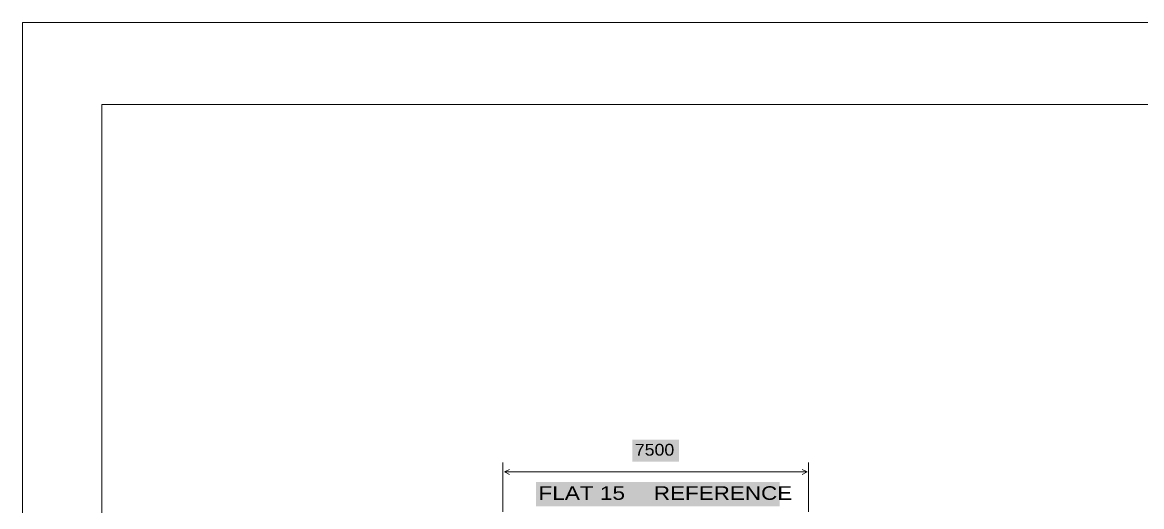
# Paper-space layout '01 Roof Support Layout' of a CAD drawing. Header units: millimetres. Extents: x 5 to 415, y 5 to 287.
# Drawn here: x 4.9 to 159.1, y 220.8 to 287.5 of the extents above; entities that cross this region are included whole.
import ezdxf

# ---------------------------------------------------------------- set-up
doc = ezdxf.new("R2010")
doc.units = ezdxf.units.MM
doc.layers.add('SHEET_GEOMETRY', color=7, linetype='Continuous')
doc.layers.add('SHEET_TEXT', color=7, linetype='Continuous')

# ---------------------------------------------------------------- blocks, each defined once
blk = doc.blocks.new('SHEET_01_ROOF')
at = {"layer": 'SHEET_GEOMETRY', "lineweight": 15}
for p, q in [((4.94, 287.48), (414.51, 287.48)), ((4.94, 4.9), (4.94, 287.48)), ((15.88, 276.19), (330.91, 276.19)), ((15.88, 14.43), (15.88, 276.19)), ((71.11, 220.06), (71.11, 226.88)), ((113.18, 220.06), (113.18, 226.88))]:
    blk.add_line(p, q, dxfattribs=at)
at = {"layer": 'SHEET_GEOMETRY', "lineweight": 18}
for p, q in [((71.31, 225.58), (72, 225.92)), ((73.91, 225.58), (71.31, 225.58)), ((72, 225.23), (71.31, 225.58)), ((76.52, 225.58), (73.91, 225.58)), ((79.12, 225.58), (76.52, 225.58)), ((81.73, 225.58), (79.12, 225.58)), ((84.33, 225.58), (81.73, 225.58)), ((86.94, 225.58), (84.33, 225.58)), ((89.54, 225.58), (86.94, 225.58)), ((92.15, 225.58), (89.54, 225.58)), ((94.75, 225.58), (92.15, 225.58)), ((97.36, 225.58), (94.75, 225.58)), ((99.96, 225.58), (97.36, 225.58)), ((102.57, 225.58), (99.96, 225.58)), ((105.18, 225.58), (102.57, 225.58)), ((107.78, 225.58), (105.18, 225.58)), ((110.39, 225.58), (107.78, 225.58)), ((112.99, 225.58), (110.39, 225.58)), ((112.3, 225.92), (112.99, 225.58)), ((112.99, 225.58), (112.3, 225.23))]:
    blk.add_line(p, q, dxfattribs=at)
at = {"layer": 'SHEET_GEOMETRY', "color": 255}
for points in [[(88.95, 226.98), (95.35, 226.98), (88.95, 230), (95.35, 230)], [(75.67, 220.82), (109.21, 220.82), (75.67, 224.17), (109.21, 224.17)]]:
    blk.add_solid(points, dxfattribs=at)
at = {"layer": 'SHEET_GEOMETRY', "color": 7}
for points in [[(88.58, 222.61), (90.89, 222.61), (90.89, 222.28)], [(88.58, 222.61), (90.89, 222.28), (88.58, 222.28)], [(88.58, 222.61), (88.58, 222.28), (88.58, 222.61)]]:
    blk.add_solid(points, dxfattribs=at)
at = {"layer": 'SHEET_TEXT'}
for s, height, width, p in [('7500', 1.62, 1.125271, (89.28, 227.82)), ('FLAT 15 ', 1.869, 1.243107, (76.01, 221.73)), (' REFERENCE', 1.869, 1.236683, (91.03, 221.73))]:
    blk.add_text(s, height=height, dxfattribs=dict(at, width=width)).set_placement(p)

psp = doc.layouts.new('01 Roof Support Layout')

# ---------------------------------------------------------------- block references
psp.add_blockref('SHEET_01_ROOF', (0, 0))

doc.saveas('drawing.dxf')
